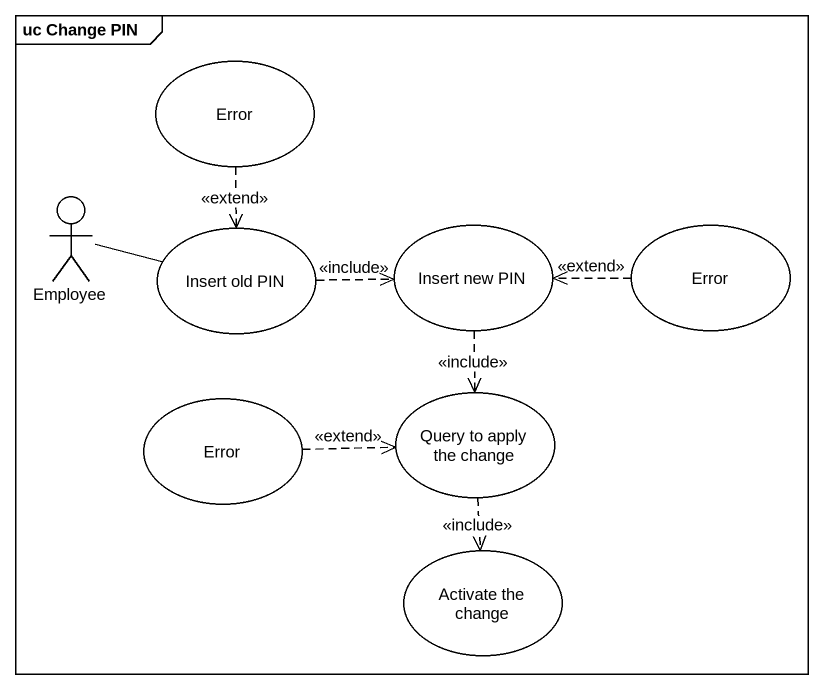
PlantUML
@startuml
mainframe uc Change PIN
usecase Error
actor Employee
usecase "Insert old PIN" as Insert_old_PIN
usecase "Insert new PIN" as Insert_new_PIN
usecase "Error" as Error_2
usecase "Error" as Error_3
usecase "Query to apply the change" as Query_to_apply_the_change
usecase "Activate the change" as Activate_the_change
Error ..> Insert_old_PIN : <<extend>>
Employee -right- Insert_old_PIN
Insert_old_PIN .right.> Insert_new_PIN : <<include>>
Insert_new_PIN ..> Query_to_apply_the_change : <<include>>
Error_2 .left.> Insert_new_PIN : <<extend>>
Error_3 .right.> Query_to_apply_the_change : <<extend>>
Query_to_apply_the_change ..> Activate_the_change : <<include>>
@enduml
